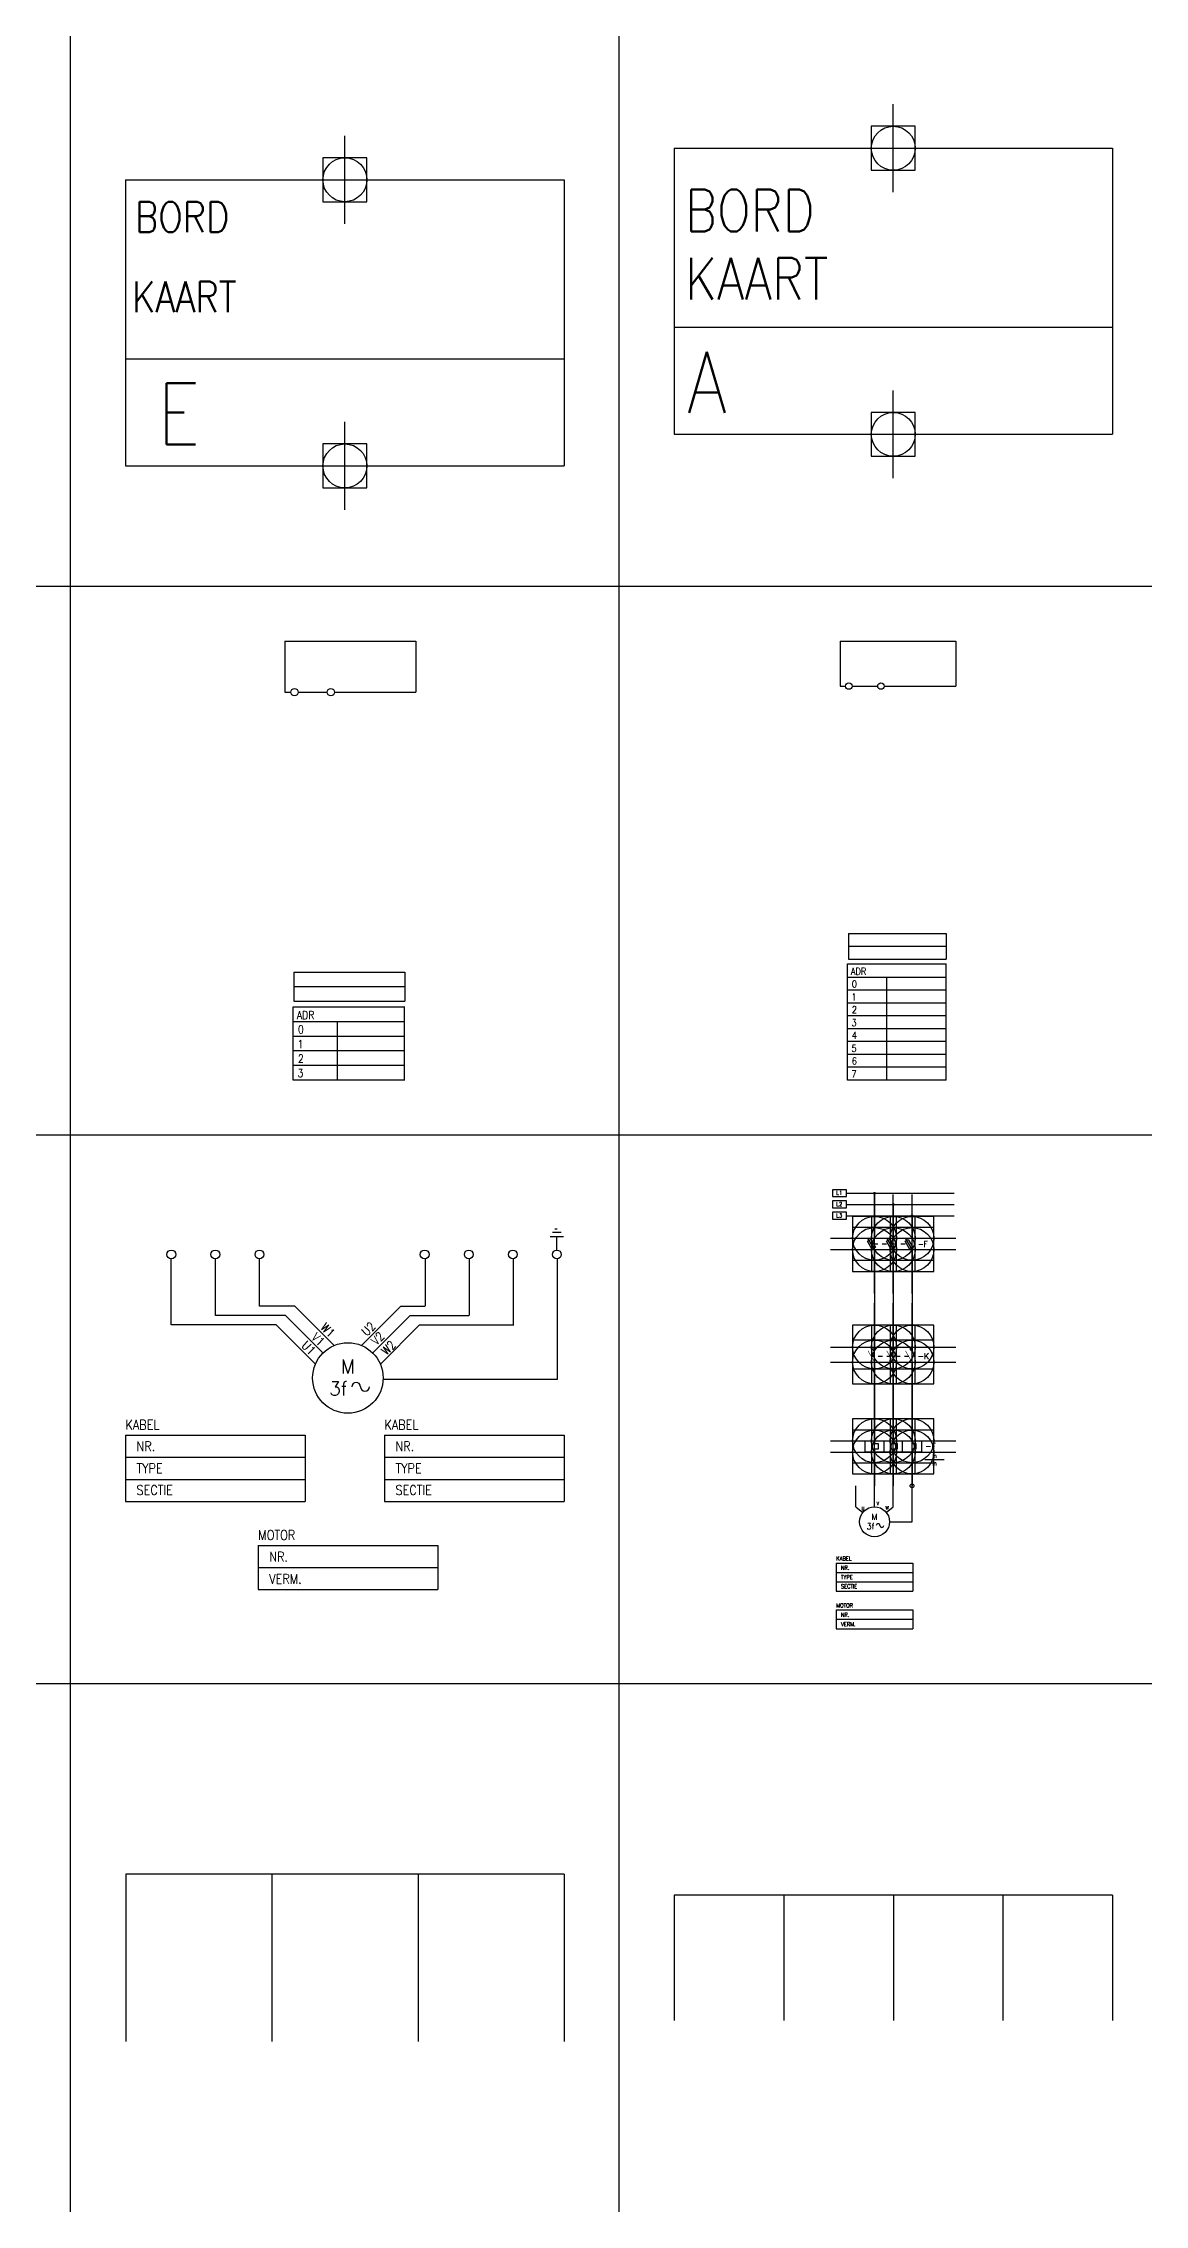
# Model space of a CAD drawing. Extents: x -7 to 200, y -18 to 300.
# Drawn here: x 49.37 to 74.48, y 123.13 to 172.37 of the extents above; entities that cross this region are included whole.
import ezdxf
from ezdxf.enums import TextEntityAlignment as Align

# ---------------------------------------------------------------- set-up
doc = ezdxf.new("R2010")
doc.units = 0
doc.header["$LTSCALE"] = 4
doc.header["$MEASUREMENT"] = 0
doc.header["$PDMODE"] = 98
doc.header["$PDSIZE"] = 1
doc.linetypes.add('DASHED', pattern=[18.75, 12.5, -6.25])
doc.linetypes.add('HIDDEN', pattern=[0.375, 0.25, -0.125])
doc.layers.get('0').update_dxf_attribs({"linetype": 'CONTINUOUS'})
for name, color, linetype in [('1', 7, 'CONTINUOUS'), ('10', 1, 'DASHED'), ('11', 3, 'DASHED'), ('12', 2, 'DASHED'), ('3', 4, 'CONTINUOUS'), ('C', 7, 'CONTINUOUS'), ('GRID', 9, 'CONTINUOUS'), ('SYMB', 7, 'CONTINUOUS')]:
    doc.layers.add(name, color=color, linetype=linetype)
doc.styles.add('DINY', font='SIMPLEX', dxfattribs={"width": 0.95})
doc.styles.add('ROMANS', font='ROMANS', dxfattribs={"width": 0.85})
doc.styles.get("Standard").update_dxf_attribs({"font": 'simplex'})

# ---------------------------------------------------------------- blocks, each defined once
blk = doc.blocks.new('V115E')
at = {"layer": '1'}
blk.add_line((-11.5, -9.39), (11.5, -9.39), dxfattribs=at)
at = {"layer": '3'}
for p, q in [((-11.5, 0), (11.5, 0)), ((-11.5, 0), (-11.5, -15)), ((11.5, 0), (11.5, -15)), ((-11.5, -15), (11.5, -15))]:
    blk.add_line(p, q, dxfattribs=at)
at = {"layer": 'C', "color": 1}
blk.add_point((0, 0), dxfattribs=at)
at = {"layer": 'C', "color": 2}
blk.add_point((0, -15), dxfattribs=at)
at = {"flags": 1}
blk.add_attdef('SYMBTYPE', (0, 0), '', height=0.2, dxfattribs=at)
at = {"layer": '10', "style": 'ROMANS', "width": 0.85}
for s, p in [('BORD', (-11.01, -2.75)), ('KAART', (-11.16, -6.94))]:
    blk.add_text(s, height=1.6, dxfattribs=at).set_placement(p)
at = {"layer": '10', "width": 0.85}
blk.add_attdef('PLC_NR1', (1.73, 1.74), '', height=2.2, dxfattribs=at)
for tag, p in [('LOCCODE', (3.16, -4.05)), ('KAART', (3.31, -7.95))]:
    blk.add_attdef(tag, text='', height=2.2, dxfattribs=at).set_placement(p, align=Align.CENTER)
for tag, p in [('BENAMING2', (3, -22)), ('BENAMING1', (-0.61, -22.05))]:
    blk.add_attdef(tag, text='', height=2.7, rotation=90, dxfattribs=at).set_placement(p, align=Align.RIGHT)
at = {"layer": '11', "style": 'ROMANS', "width": 0.85}
blk.add_attdef('SIGNTYPE', (-9.82, -13.87), '', height=3.2, dxfattribs=at)
at = {"layer": '11', "width": 0.85}
blk.add_attdef('ADRES', text='', height=3.2, dxfattribs=at).set_placement((5, -13.87), align=Align.CENTER)
blk = doc.blocks.new('V115A')
at = {"layer": '1'}
blk.add_line((-11.5, 5.61), (11.5, 5.61), dxfattribs=at)
at = {"layer": '3'}
for p, q in [((-11.5, 15), (11.5, 15)), ((-11.5, 15), (-11.5, 0)), ((11.5, 15), (11.5, 0)), ((-11.5, 0), (11.5, 0))]:
    blk.add_line(p, q, dxfattribs=at)
at = {"layer": 'C', "color": 1}
blk.add_point((0, 15), dxfattribs=at)
at = {"layer": 'C', "color": 2}
blk.add_point((0, 0), dxfattribs=at)
at = {"flags": 1}
blk.add_attdef('SYMBTYPE', (0, 0), '', height=0.2, dxfattribs=at)
at = {"layer": '10', "style": 'ROMANS', "width": 0.85}
for s, p in [('BORD', (-10.93, 10.63)), ('KAART', (-10.93, 7.06))]:
    blk.add_text(s, height=2.2, dxfattribs=at).set_placement(p)
at = {"layer": '10', "width": 0.85}
for tag, p in [('LOCCODE', (5, 10.64)), ('KAART', (5, 7.05))]:
    blk.add_attdef(tag, text='', height=2.2, dxfattribs=at).set_placement(p, align=Align.CENTER)
blk.add_attdef('PLC_NR1', (1.78, -3.26), '', height=2.2, dxfattribs=at)
at = {"layer": '11', "width": 0.85}
blk.add_attdef('ADRES', text='', height=3.2, dxfattribs=at).set_placement((5, 1.38), align=Align.CENTER)
at = {"layer": '11', "style": 'ROMANS', "width": 0.85}
blk.add_attdef('SIGNTYPE', (-10.82, 1.13), '', height=3.2, dxfattribs=at)
blk = doc.blocks.new('VPA100-4')
at = {"layer": '1'}
for p, q in [((2.5, -95), (33, -95)), ((2.5, -95), (33, -95)), ((2.28, -100.51), (33, -100.51)), ((2.28, -120.67), (2.28, -100.51)), ((32.95, -120.65), (32.95, -100.51)), ((2.28, -104.58), (33, -104.58)), ((2.28, -104.58), (33, -104.58)), ((2.5, -104.58), (33, -104.58)), ((2.5, -104.58), (33, -104.58)), ((14.47, -112.58), (14.47, -104.58)), ((2.28, -108.58), (12.75, -108.58)), ((2.28, -112.58), (12.75, -112.58)), ((2.28, -112.58), (33, -112.58)), ((2.28, -112.58), (33, -112.58)), ((2.5, -112.58), (33, -112.58)), ((2.5, -112.58), (33, -112.58)), ((12.81, -108.58), (33, -108.58)), ((12.81, -112.58), (33, -112.58)), ((14.47, -120.58), (14.47, -112.58)), ((2.28, -116.58), (12.75, -116.58)), ((12.81, -116.58), (33, -116.58)), ((2.28, -120.58), (12.75, -120.58)), ((12.81, -120.58), (33, -120.58))]:
    blk.add_line(p, q, dxfattribs=at)
for centre in [(2.66, -14), (12.66, -14)]:
    blk.add_circle(centre, 1, dxfattribs=at)
at = {"layer": '3'}
for p, q in [((0, 0), (0, -14)), ((0, 0), (36, 0)), ((36, 0), (36, -14)), ((0, -14), (1.72, -14)), ((3.64, -14), (11.68, -14)), ((13.6, -14), (36, -14)), ((2.5, -91), (2.5, -99)), ((2.5, -91), (33, -91)), ((33, -91), (33, -99)), ((2.5, -99), (33, -99))]:
    blk.add_line(p, q, dxfattribs=at)
at = {"flags": 1}
blk.add_attdef('SYMBTYPE', (0, 0), '', height=0.2, dxfattribs=at)
at = {"layer": '1', "width": 0.85}
blk.add_text('ADR', height=2.2, dxfattribs=at).set_placement((3.29, -103.93))
at = {"layer": '1', "style": 'ROMANS', "width": 0.85}
for tag, height, p in [('SOORT', 3.2, (17.5, -3)), ('TYPE', 2.2, (17.5, -93))]:
    blk.add_attdef(tag, text='', height=height, dxfattribs=at).set_placement(p, align=Align.MIDDLE)
at = {"layer": '1', "width": 0.85}
blk.add_attdef('OMSCHRIJVING', text='', height=3.2, dxfattribs=at).set_placement((18, -9.28), align=Align.CENTER)
for tag, p in [(':NR', (3.93, -17.9)), (':NR', (13.93, -17.9)), ('NRKANAAL1', (3.59, -107.86)), ('ADRES', (12.17, -103.84)), ('SCHEMANR1', (15.54, -107.86)), ('NRKANAAL2', (3.48, -111.87)), ('SCHEMANR2', (15.43, -111.87)), ('NRKANAAL4', (3.48, -119.87)), ('NRKANAAL3', (3.59, -115.86)), ('SCHEMANR4', (15.43, -119.87)), ('SCHEMANR3', (15.54, -115.86))]:
    blk.add_attdef(tag, p, '', height=2.2, dxfattribs=at)
blk.add_attdef('PLAATS', text='', height=2.2, dxfattribs=at).set_placement((16.48, -97.34), align=Align.MIDDLE)
blk = doc.blocks.new('VPA100-8')
at = {"layer": '1'}
for p, q in [((2.28, -100.51), (33, -100.51)), ((2.28, -136.65), (2.28, -100.51)), ((2.5, -95), (33, -95)), ((2.5, -95), (33, -95)), ((32.95, -136.65), (32.95, -100.51)), ((2.28, -104.58), (33, -104.58)), ((2.28, -104.58), (33, -104.58)), ((2.28, -112.58), (2.28, -104.63)), ((2.5, -104.58), (33, -104.58)), ((14.47, -136.58), (14.47, -104.58)), ((2.28, -108.58), (12.75, -108.58)), ((2.28, -112.58), (12.75, -112.58)), ((2.5, -112.58), (33, -112.58)), ((12.81, -108.58), (33, -108.58)), ((12.81, -112.58), (33, -112.58)), ((2.28, -116.58), (12.75, -116.58)), ((2.28, -120.58), (12.75, -120.58)), ((2.5, -120.58), (33, -120.58)), ((12.81, -116.58), (33, -116.58)), ((12.81, -120.58), (33, -120.58)), ((2.28, -124.58), (12.75, -124.58)), ((12.81, -124.58), (33, -124.58)), ((2.28, -128.58), (12.75, -128.58)), ((2.28, -132.58), (12.75, -132.58)), ((2.5, -128.58), (33, -128.58)), ((12.81, -128.58), (33, -128.58)), ((12.81, -132.58), (33, -132.58)), ((2.28, -136.58), (12.75, -136.58)), ((12.81, -136.58), (33, -136.58))]:
    blk.add_line(p, q, dxfattribs=at)
for centre in [(2.66, -14), (12.66, -14)]:
    blk.add_circle(centre, 1, dxfattribs=at)
at = {"layer": '3'}
for p, q in [((0, 0), (36, 0)), ((0, 0), (0, -14)), ((36, 0), (36, -14)), ((0, -14), (1.72, -14)), ((3.64, -14), (11.68, -14)), ((13.6, -14), (36, -14)), ((2.5, -91), (33, -91)), ((2.5, -91), (2.5, -99)), ((33, -91), (33, -99)), ((2.5, -99), (33, -99))]:
    blk.add_line(p, q, dxfattribs=at)
at = {"flags": 1}
blk.add_attdef('SYMBTYPE', (0, 0), '', height=0.2, dxfattribs=at)
at = {"layer": '1', "width": 0.85}
blk.add_text('ADR', height=2.2, dxfattribs=at).set_placement((3.29, -103.93))
blk.add_attdef('OMSCHRIJVING', text='', height=3.2, dxfattribs=at).set_placement((18, -9.28), align=Align.CENTER)
at = {"layer": '1', "style": 'ROMANS', "width": 0.85}
for tag, height, p in [('SOORT', 3.2, (17.5, -3)), ('TYPE', 2.2, (17.5, -93))]:
    blk.add_attdef(tag, text='', height=height, dxfattribs=at).set_placement(p, align=Align.MIDDLE)
at = {"layer": '1', "width": 0.85}
for tag, p in [('T1', (3.93, -17.9)), ('T2', (13.93, -17.9)), ('NRKANAAL1', (3.59, -107.86)), ('ADRES', (12.17, -103.84)), ('SCHEMANR1', (15.54, -107.86)), ('NRKANAAL2', (3.48, -111.87)), ('NRKANAAL3', (3.59, -115.86)), ('SCHEMANR2', (15.43, -111.87)), ('SCHEMANR3', (15.54, -115.86)), ('NRKANAAL4', (3.48, -119.87)), ('SCHEMANR4', (15.43, -119.87)), ('NRKANAAL6', (3.48, -127.87)), ('NRKANAAL5', (3.59, -123.86)), ('SCHEMANR6', (15.43, -127.87)), ('SCHEMANR5', (15.54, -123.86)), ('NRKANAAL8', (3.48, -135.87)), ('NRKANAAL7', (3.59, -131.86)), ('SCHEMANR8', (15.43, -135.87)), ('SCHEMANR7', (15.54, -131.86))]:
    blk.add_attdef(tag, p, '', height=2.2, dxfattribs=at)
blk.add_attdef('PLAATS', text='', height=2.2, dxfattribs=at).set_placement((16.48, -97.34), align=Align.MIDDLE)
blk = doc.blocks.new('MOT2SNC')
at = {"layer": '1'}
for p, q in [((-20.34, -38), (20.44, -38)), ((-20.34, -38), (-20.34, -48)), ((20.44, -38), (20.44, -48)), ((-20.34, -43), (20.44, -43)), ((-20.34, -48), (20.44, -48))]:
    blk.add_line(p, q, dxfattribs=at)
for centre, start, end in [((1.88, -2), 0, 180), ((3.88, -2), 180, 0)]:
    blk.add_arc(centre, 1, start, end, dxfattribs=at)
at = {"layer": '3'}
blk.add_circle((0, 0), 8, dxfattribs=at)
at = {"layer": '1', "style": 'DINY', "width": 0.95}
blk.add_text('M', height=3.2, dxfattribs=at).set_placement((0, 1), align=Align.CENTER)
at = {"layer": '1'}
for s, height, style, width, p in [('3f', 3.2, 'DINY', 0.95, (-4.22, -4)), ('MOTOR', 2.2, 'ROMANS', 0.85, (-20.35, -36.73)), ('NR.', 2.2, 'ROMANS', 0.85, (-17.84, -41.66)), ('VERM.', 2.2, 'ROMANS', 0.85, (-17.84, -46.67))]:
    blk.add_text(s, height=height, dxfattribs=dict(at, style=style, width=width)).set_placement(p)
at = {"layer": '1', "style": 'ROMANS', "width": 0.85}
for tag, p in [('VERBR_NR', (-2.33, -41.81)), ('VERMOGEN', (0.98, -46.64))]:
    blk.add_attdef(tag, p, '', height=2.2, dxfattribs=at)
blk = doc.blocks.new('MOT2SNL')
at = {"layer": '1'}
for p, q in [((-40.11, 12.02), (-40.11, 26.91)), ((-30.01, 14.14), (-30.01, 26.91)), ((-20.05, 16.26), (-20.05, 26.91)), ((-12.02, 16.26), (-20.05, 16.26)), ((-3.12, 7.37), (-12.02, 16.26)), ((-16.26, 12.02), (-40.11, 12.02)), ((-14.14, 14.14), (-30.01, 14.14)), ((-7.37, 3.12), (-16.26, 12.02)), ((-5.66, 5.66), (-14.14, 14.14)), ((-50.46, -13), (-9.68, -13)), ((-50.46, -13), (-50.46, -28)), ((-9.68, -13), (-9.68, -28)), ((-50.46, -18), (-9.68, -18)), ((-50.46, -23), (-9.68, -23)), ((-50.46, -28), (-9.68, -28))]:
    blk.add_line(p, q, dxfattribs=at)
for centre in [(-40.07, 28.01), (-30.07, 28.01), (-20.07, 28.01)]:
    blk.add_circle(centre, 1, dxfattribs=at)
at = {"layer": '1', "style": 'ROMANS', "width": 0.85}
for s, p in [('V1', (-8.41, 9.01)), ('W1', (-6.38, 11.27)), ('U1', (-10.7, 7.18))]:
    blk.add_text(s, height=2, rotation=315, dxfattribs=at).set_placement(p)
for s, p in [('KABEL', (-50.47, -11.73)), ('NR.', (-47.96, -16.6)), ('TYPE', (-47.96, -21.59)), ('SECTIE', (-47.96, -26.53))]:
    blk.add_text(s, height=2.2, dxfattribs=at).set_placement(p)
for tag, p in [('KABELNR', (-34.69, -16.8)), ('TYPE', (-34.89, -21.8)), ('SECTIE', (-34.89, -26.55))]:
    blk.add_attdef(tag, p, '', height=2.2, dxfattribs=at)
at = {"layer": '10', "style": 'ROMANS', "width": 0.85}
blk.add_attdef('MATCODE', text='', height=2.2, dxfattribs=at).set_placement((-42.15, 28.87), align=Align.RIGHT)
for tag, p in [('T1', (-38.37, 29.05)), ('T2', (-28.47, 28.83)), ('T3', (-18.57, 28.83))]:
    blk.add_attdef(tag, p, '', height=2.2, dxfattribs=at)
blk = doc.blocks.new('MOT2SNR')
at = {"layer": '1'}
for p, q in [((48.91, 32.03), (45.91, 32.03)), ((46.41, 33.03), (48.41, 33.03)), ((46.98, 33.8), (47.51, 33.8)), ((47.41, 29.03), (47.41, 32.03)), ((17.5, 27.01), (17.5, 16.25)), ((27.5, 27.01), (27.5, 14.14)), ((37.5, 27.01), (37.5, 11.9)), ((47.5, 27.01), (47.5, -0.32)), ((3.12, 7.37), (12.02, 16.26)), ((12.02, 16.26), (17.43, 16.26)), ((5.66, 5.66), (14.14, 14.14)), ((7.37, 3.12), (16.26, 12.02)), ((14.14, 14.14), (27.43, 14.14)), ((16.26, 12.02), (37.43, 12.02)), ((47.5, -0.32), (8.15, -0.32)), ((8.31, -13), (8.31, -28)), ((8.31, -13), (49.08, -13)), ((49.08, -13), (49.08, -28)), ((8.31, -18), (49.08, -18)), ((8.31, -23), (49.08, -23)), ((8.31, -28), (49.08, -28))]:
    blk.add_line(p, q, dxfattribs=at)
for centre in [(17.43, 28.01), (27.43, 28.01), (37.43, 28.01), (47.43, 28.01)]:
    blk.add_circle(centre, 1, dxfattribs=at)
at = {"layer": '1', "style": 'ROMANS', "width": 0.85}
for s, p in [('U2', (4.29, 9.33)), ('V2', (6.49, 7.29)), ('W2', (8.78, 5))]:
    blk.add_text(s, height=2, rotation=45, dxfattribs=at).set_placement(p)
for s, p in [('KABEL', (8.3, -11.73)), ('NR.', (10.81, -16.6)), ('TYPE', (10.81, -21.59)), ('SECTIE', (10.81, -26.53))]:
    blk.add_text(s, height=2.2, dxfattribs=at).set_placement(p)
for tag, p in [('KABELNR', (23.47, -16.8)), ('TYPE', (24.09, -21.8)), ('SECTIE', (23.88, -26.55))]:
    blk.add_attdef(tag, p, '', height=2.2, dxfattribs=at)
at = {"layer": '10', "style": 'ROMANS', "width": 0.85}
for tag, p in [('T1', (19.24, 28.83)), ('T2', (28.97, 28.83)), ('T3', (39.05, 28.83)), ('T4', (49.49, 28.83))]:
    blk.add_attdef(tag, p, '', height=2.2, dxfattribs=at)
blk = doc.blocks.new('MOTOR2SN')
for name in ['MOT2SNR', 'MOT2SNL', 'MOT2SNC']:
    blk.add_blockref(name, (0, 0))
at = {"flags": 1}
blk.add_attdef('SYMBTYPE', (0, 0), '', height=0.2, dxfattribs=at)
blk = doc.blocks.new('DOP')
at = {"layer": '1', "const_width": 0.7}
blk.add_lwpolyline([(-0.4, 0, 1), (0.4, 0, 1)], format="xyb", close=True, dxfattribs=at)
at = {"flags": 1}
blk.add_attdef('SYMBTYPE', (0, 0), '', height=0.2, dxfattribs=at)
blk = doc.blocks.new('MOTOR')
at = {"layer": '1'}
for p, q in [((-30, -11.2), (-30, 0)), ((-20, -11.2), (-20, 0)), ((-10, -11.2), (-10, 0)), ((-30, -11.2), (-26.2, -14.2)), ((-13.8, -14.2), (-10, -11.2)), ((0, -19.2), (0, -1)), ((-12, -19.2), (0, -19.2)), ((-40.4, -41.2), (0.4, -41.2)), ((-40.4, -41.2), (-40.4, -56.2)), ((0.4, -41.2), (0.4, -56.2)), ((-40.4, -46.2), (0.4, -46.2)), ((-40.4, -51.2), (0.4, -51.2)), ((-40.4, -56.2), (0.4, -56.2)), ((-40.4, -66.2), (0.4, -66.2)), ((-40.4, -66.2), (-40.4, -76.2)), ((0.4, -66.2), (0.4, -76.2)), ((-40.4, -71.2), (0.4, -71.2)), ((-40.4, -76.2), (0.4, -76.2))]:
    blk.add_line(p, q, dxfattribs=at)
blk.add_circle((0, 0), 1, dxfattribs=at)
for centre, start, end in [((-18.1, -21.2), 0, 180), ((-16.1, -21.2), 180, 0)]:
    blk.add_arc(centre, 1, start, end, dxfattribs=at)
at = {"layer": '3'}
blk.add_circle((-20, -19.2), 8, dxfattribs=at)
at = {"flags": 1}
blk.add_attdef('SYMBTYPE', (-10, 1), '', height=0.2, dxfattribs=at)
at = {"layer": '1', "width": 0.85}
for s, p in [('U', (-26.9, -13)), ('V', (-18.9, -10.4)), ('W', (-14.1, -12.7))]:
    blk.add_text(s, height=1.8, dxfattribs=at).set_placement(p)
at = {"layer": '1'}
for s, height, style, width, p in [('3f', 3.2, 'DINY', 0.95, (-24.2, -23.2)), ('KABEL', 2.2, 'ROMANS', 0.85, (-40.4, -39.9)), ('NR.', 2.2, 'ROMANS', 0.85, (-37.9, -44.8)), ('TYPE', 2.2, 'ROMANS', 0.85, (-37.9, -49.8)), ('SECTIE', 2.2, 'ROMANS', 0.85, (-37.9, -54.7)), ('MOTOR', 2.2, 'ROMANS', 0.85, (-40.4, -64.9)), ('NR.', 2.2, 'ROMANS', 0.85, (-37.9, -69.9)), ('VERM.', 2.2, 'ROMANS', 0.85, (-37.9, -74.9))]:
    blk.add_text(s, height=height, dxfattribs=dict(at, style=style, width=width)).set_placement(p)
at = {"layer": '1', "style": 'DINY', "width": 0.95}
blk.add_text('M', height=3.2, dxfattribs=at).set_placement((-20, -18.2), align=Align.CENTER)
at = {"layer": '1', "width": 0.85}
for tag, p in [('KABELNR', (-12.1, -44.9)), ('SECTIE', (-12.1, -54.9)), ('TYPE', (-12.1, -49.9)), ('VERBR_NR', (-12.1, -69.9)), ('VERMOGEN', (-12.1, -74.9))]:
    blk.add_attdef(tag, text='', height=2.2, dxfattribs=at).set_placement(p, align=Align.CENTER)
at = {"layer": '10', "width": 0.85}
blk.add_attdef('T1', (1.5, 1.1), '', height=2.2, dxfattribs=at)
blk = doc.blocks.new('THERMIEK')
at = {"layer": '1'}
for p, q in [((-25, 6), (5, 6)), ((-25, 0), (-25, 6)), ((5, 0), (-25, 0)), ((-20, 6), (-20, 4.5)), ((-20, 4.5), (-18, 4.5)), ((-18, 1.5), (-20, 1.5)), ((-20, 1.5), (-20, 0)), ((-18, 4.5), (-18, 1.5)), ((-15, 6), (-15, 0)), ((-10, 6), (-10, 4.5)), ((-10, 4.5), (-8, 4.5)), ((-8, 1.5), (-10, 1.5)), ((-10, 1.5), (-10, 0)), ((-8, 4.5), (-8, 1.5)), ((-5, 0), (-5, 6)), ((0, 6), (0, 4.5)), ((0, 4.5), (2, 4.5)), ((2, 1.5), (0, 1.5)), ((0, 1.5), (0, 0)), ((2, 4.5), (2, 1.5)), ((5, 6), (5, 0)), ((6.8, -4), (17.2, -4))]:
    blk.add_line(p, q, dxfattribs=at)
at = {"layer": 'C', "color": 1}
blk.add_point((-20, 6), dxfattribs=at)
at = {"layer": 'C', "color": 2}
blk.add_point((-20, 0), dxfattribs=at)
at = {"layer": 'C', "color": 3}
blk.add_point((-10, 6), dxfattribs=at)
at = {"layer": 'C', "color": 4}
blk.add_point((-10, 0), dxfattribs=at)
at = {"layer": 'C', "color": 5}
blk.add_point((0, 6), dxfattribs=at)
at = {"layer": 'C', "color": 6}
blk.add_point((0, 0), dxfattribs=at)
at = {"flags": 1}
blk.add_attdef('SYMBTYPE', (0, 0), '', height=0.2, dxfattribs=at)
at = {"layer": '1', "style": 'ROMANS', "width": 0.85}
for tag, p in [('NOMINALESTROOM', (12, -2)), ('INSTELBEREIK', (12, -6))]:
    blk.add_attdef(tag, text='', height=2.2, dxfattribs=at).set_placement(p, align=Align.MIDDLE)
at = {"layer": '10', "style": 'DINY', "width": 0.95}
for tag, p in [('T6', (-22, 7)), ('T5', (-12, 7)), ('T4', (-2, 7)), ('T3', (-22, -3)), ('T2', (-12, -3)), ('T1', (-2, -3))]:
    blk.add_attdef(tag, text='', height=2.2, dxfattribs=at).set_placement(p, align=Align.RIGHT)
at = {"layer": '11', "style": 'ROMANS', "width": 0.85}
blk.add_attdef('LOCCODE', (7.4, 6.7), '', height=3.2, dxfattribs=at)
at = {"layer": '12', "style": 'DINY', "width": 0.95}
blk.add_attdef('MATCODE', (7, 1.5), '', height=3.2, dxfattribs=at)
blk = doc.blocks.new('KONT3')
at = {"layer": '1', "linetype": 'HIDDEN'}
blk.add_line((-1.7, 3), (-21.7, 3), dxfattribs=at)
at = {"layer": '1', "const_width": 0.3}
for points in [[(-20, 0), (-23.5, 6)], [(-10, 0), (-13.5, 6)], [(0, 0), (-3.5, 6)]]:
    blk.add_lwpolyline(points, dxfattribs=at)
at = {"layer": '1'}
for centre in [(-20, 7), (-10, 7), (0, 7)]:
    blk.add_arc(centre, 1, 90, 270, dxfattribs=at)
at = {"layer": 'C', "color": 1}
blk.add_point((-20, 8), dxfattribs=at)
at = {"layer": 'C', "color": 2}
blk.add_point((-20, 0), dxfattribs=at)
at = {"layer": 'C', "color": 3}
blk.add_point((-10, 8), dxfattribs=at)
at = {"layer": 'C', "color": 4}
blk.add_point((-10, 0), dxfattribs=at)
at = {"layer": 'C', "color": 5}
blk.add_point((0, 8), dxfattribs=at)
at = {"layer": 'C', "color": 6}
blk.add_point((0, 0), dxfattribs=at)
at = {"flags": 1}
blk.add_attdef('SYMBTYPE', (0, 0), '', height=0.2, dxfattribs=at)
at = {"layer": '10', "style": 'DINY', "width": 0.95}
for tag, p in [('T6', (-22, 7)), ('T5', (-12, 7)), ('T4', (-2, 7)), ('T3', (-22, -3)), ('T2', (-12, -3)), ('T1', (-2, -3))]:
    blk.add_attdef(tag, text='', height=2.2, dxfattribs=at).set_placement(p, align=Align.RIGHT)
at = {"layer": '11', "style": 'ROMANS', "width": 0.85}
blk.add_attdef('LOCCODE', (3.7, 6.8), '', height=3.2, dxfattribs=at)
at = {"layer": '12', "style": 'DINY', "width": 0.95}
blk.add_attdef('MATCODE', (3, 1.5), '', height=3.2, dxfattribs=at)
blk = doc.blocks.new('SCHZEK3')
at = {"layer": '1'}
for p, q in [((-23.7, 4.4), (-22, 5.4)), ((-21.2, 0.1), (-23.7, 4.4)), ((-20, 0), (-23.5, 6)), ((-22, 5.4), (-19.5, 1.1)), ((-19.5, 1.1), (-21.2, 0.1)), ((-20.5, 6), (-19.5, 6)), ((-13.7, 4.4), (-12, 5.4)), ((-11.2, 0.1), (-13.7, 4.4)), ((-10, 0), (-13.5, 6)), ((-12, 5.4), (-9.5, 1.1)), ((-9.5, 1.1), (-11.2, 0.1)), ((-10.5, 6), (-9.5, 6)), ((-3.7, 4.4), (-2, 5.4)), ((-1.2, 0.1), (-3.7, 4.4)), ((0, 0), (-3.5, 6)), ((-2, 5.4), (0.5, 1.1)), ((0.5, 1.1), (-1.2, 0.1)), ((-0.5, 6), (0.5, 6))]:
    blk.add_line(p, q, dxfattribs=at)
at = {"layer": '1', "linetype": 'HIDDEN'}
for p, q in [((-20.6, 3), (-12.9, 3)), ((-10.6, 3), (-2.9, 3))]:
    blk.add_line(p, q, dxfattribs=at)
at = {"layer": 'C', "color": 1}
blk.add_point((-20, 6), dxfattribs=at)
at = {"layer": 'C', "color": 2}
blk.add_point((-20, 0), dxfattribs=at)
at = {"layer": 'C', "color": 3}
blk.add_point((-10, 6), dxfattribs=at)
at = {"layer": 'C', "color": 4}
blk.add_point((-10, 0), dxfattribs=at)
at = {"layer": 'C', "color": 5}
blk.add_point((0, 6), dxfattribs=at)
at = {"layer": 'C', "color": 6}
blk.add_point((0, 0), dxfattribs=at)
at = {"flags": 1}
blk.add_attdef('SYMBTYPE', (0, 0), '', height=0.2, dxfattribs=at)
at = {"layer": '1', "style": 'DINY', "width": 0.95}
blk.add_attdef('ZEKVAL', (3, -3), '', height=2.2, dxfattribs=at)
at = {"layer": '11', "style": 'ROMANS', "width": 0.85}
blk.add_attdef('LOCCODE', (3.4, 6.6), '', height=3.2, dxfattribs=at)
at = {"layer": '12', "style": 'ROMANS', "width": 0.85}
blk.add_attdef('MATCODE', (3.2, 1.3), '', height=3.2, dxfattribs=at)
blk = doc.blocks.new('POT')
at = {"layer": '1'}
for p, q in [((0, 1.9), (-7.5, 1.9)), ((-7.5, 1.9), (-7.5, -1.8)), ((0, -1.8), (0, 1.9)), ((-7.5, -1.8), (0, -1.8))]:
    blk.add_line(p, q, dxfattribs=at)
at = {"flags": 1}
blk.add_attdef('SYMBTYPE', (0, 0), '', height=0.2, dxfattribs=at)
at = {"layer": '1', "style": 'ROMANS', "width": 0.85}
blk.add_attdef('POTVAL', text='', height=2.2, dxfattribs=at).set_placement((-3.8, -0.9), align=Align.CENTER)
blk = doc.blocks.new('MADK')
at = {"layer": '1'}
for p, q in [((-15, 0), (42.5, 0)), ((0, 0), (0, -24)), ((-15, -6), (42.5, -6)), ((10, -6), (10, -24)), ((-15, -12), (42.5, -12)), ((20, -12), (20, -24)), ((0, -30), (0, -84)), ((10, -30), (10, -84)), ((20, -30), (20, -84)), ((0, -90), (0, -132)), ((10, -90), (10, -132)), ((20, -90), (20, -132)), ((0, -138), (0, -156)), ((10, -138), (10, -156)), ((20, -138), (20, -156))]:
    blk.add_line(p, q, dxfattribs=at)
for name, p, values in [('POT', (-15, 0), {'POTVAL': 'L1'}), ('POT', (-15, -6), {'POTVAL': 'L2'}), ('POT', (-15, -12), {'POTVAL': 'L3'}), ('SCHZEK3', (20, -30), {'MATCODE': '-F'}), ('KONT3', (20, -90), {'MATCODE': '-K'}), ('THERMIEK', (20, -138), {'MATCODE': '-F', 'NOMINALESTROOM': 'In', 'INSTELBEREIK': 'In'})]:
    blk.add_blockref(name, p, dxfattribs=at).add_auto_attribs(values)
for name, p in [('DOP', (0, 0)), ('DOP', (10, -6)), ('DOP', (20, -12)), ('MOTOR', (20, -156))]:
    blk.add_blockref(name, p, dxfattribs=at)
at = {"flags": 1}
blk.add_attdef('SYMBTYPE', (0, 0), '', height=0.2, dxfattribs=at)
blk = doc.blocks.new('LSTK4')
at = {"layer": '1'}
for p, q in [((-21, 8), (-21, 0)), ((-14, 8), (-14, 0)), ((-7, 8), (-7, 0)), ((0, 8), (0, 0))]:
    blk.add_line(p, q, dxfattribs=at)
at = {"layer": '3'}
blk.add_line((0, 8), (-21, 8), dxfattribs=at)
at = {"flags": 1}
blk.add_attdef('SYMBTYPE', (0, 0), '', height=0.2, dxfattribs=at)
at = {"layer": '10', "width": 0.85}
for tag, p in [('NR1', (-19.74, 1.75)), ('NR2', (-12.49, 1.75)), ('NR3', (-5.82, 1.98)), ('NR4', (1.24, 1.75))]:
    blk.add_attdef(tag, text='', height=2.2, rotation=270, dxfattribs=at).set_placement(p, align=Align.RIGHT)
blk = doc.blocks.new('LSTK5')
at = {"layer": '1'}
for p, q in [((-28, 8), (-28, 0)), ((-21, 8), (-21, 0)), ((-14, 8), (-14, 0)), ((-7, 8), (-7, 0)), ((0, 8), (0, 0))]:
    blk.add_line(p, q, dxfattribs=at)
at = {"layer": '3'}
blk.add_line((0, 8), (-28, 8), dxfattribs=at)
at = {"flags": 1}
blk.add_attdef('SYMBTYPE', (0, 0), '', height=0.2, dxfattribs=at)
at = {"layer": '10', "width": 0.85}
for tag, p in [('NR1', (-26.79, 1.75)), ('NR2', (-19.74, 1.75)), ('NR3', (-12.49, 1.75)), ('NR4', (-5.82, 1.98)), ('NR5', (1.24, 1.75))]:
    blk.add_attdef(tag, text='', height=2.2, rotation=270, dxfattribs=at).set_placement(p, align=Align.RIGHT)

msp = doc.modelspace()

# ---------------------------------------------------------------- linework, layer by layer
at = {"layer": 'GRID', "linetype": 'CONTINUOUS'}
for p, q in [((50, 72.5), (50, 285)), ((62.5, 72.5), (62.5, 285)), ((0, 160), (187.5, 160)), ((0, 147.5), (187.5, 147.5)), ((0, 135), (187.5, 135))]:
    msp.add_line(p, q, dxfattribs=at)

# ---------------------------------------------------------------- block references
at = {"layer": 'SYMB', "linetype": 'CONTINUOUS'}
for name, p, xscale, yscale, zscale, values in [('V115A', (68.75, 163.462), 0.434525471447802, 0.434525471447802, 0.434525471447802, {'SIGNTYPE': 'A'}), ('V115E', (56.25, 169.26), 0.434525471447801, 0.434525471447801, 0.434525471447801, {'SIGNTYPE': 'E'}), ('VPA100-4', (54.883, 158.748), 0.082847896599377, 0.082847896599377, 0.082847896599377, {'NRKANAAL2': '1', 'NRKANAAL1': '0', 'NRKANAAL3': '2', 'NRKANAAL4': '3'}), ('VPA100-8', (67.543, 158.749), 0.073168989038877, 0.073168989038877, 0.073168989038877, {'NRKANAAL2': '1', 'NRKANAAL1': '0', 'NRKANAAL3': '2', 'NRKANAAL4': '3', 'NRKANAAL5': '4', 'NRKANAAL6': '5', 'NRKANAAL7': '6', 'NRKANAAL8': '7'})]:
    msp.add_blockref(name, p, dxfattribs=dict(at, xscale=xscale, yscale=yscale, zscale=zscale)).add_auto_attribs(values)
for name, p, xscale, yscale, zscale in [('MADK', (68.323, 146.17), 0.042720066768358, 0.042720066768358, 0.042720066768358), ('MOTOR2SN', (56.319, 141.963), 0.100444548807523, 0.100444548807523, 0.100444548807523), ('LSTK4', (61.249, 126.847), 0.475925416791277, 0.475925416791277, 0.475925416791277), ('LSTK5', (73.75, 127.322), 0.357015521776507, 0.357015521776507, 0.357015521776507)]:
    msp.add_blockref(name, p, dxfattribs=dict(at, xscale=xscale, yscale=yscale, zscale=zscale))

doc.saveas('drawing.dxf')
